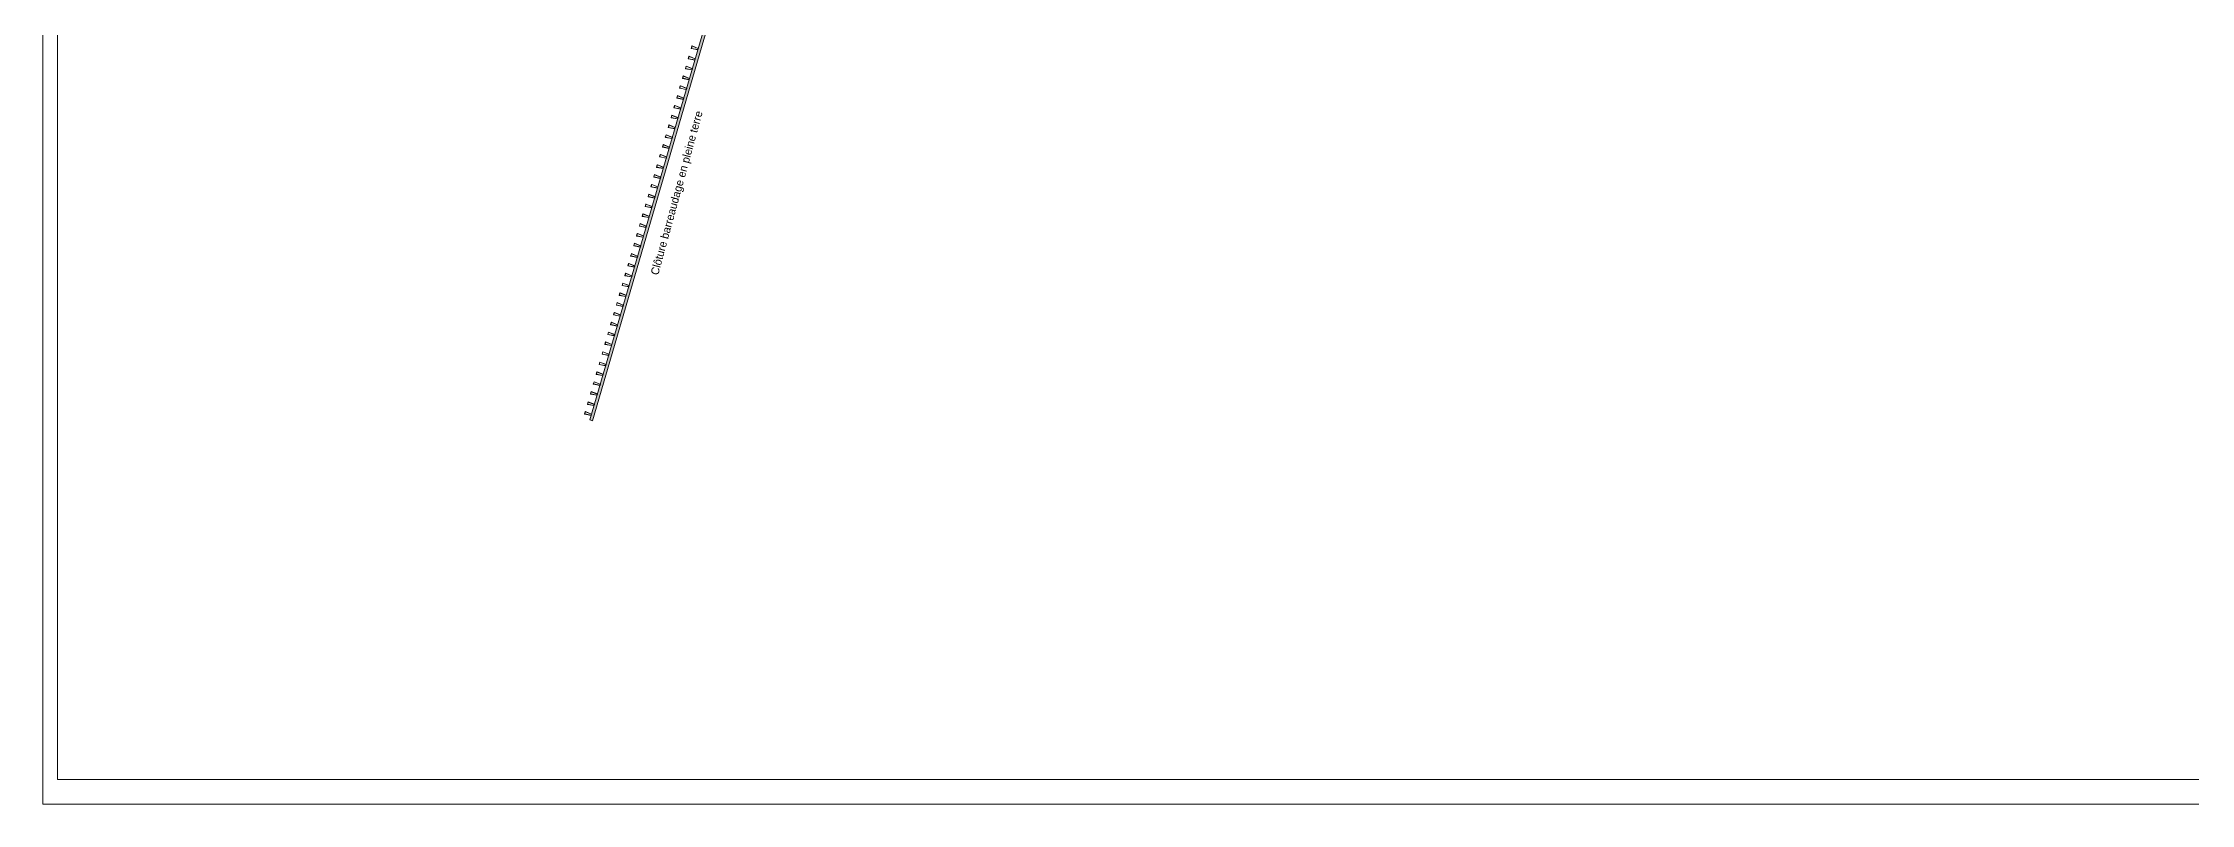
# Model space of a CAD drawing. Header units: centimetres. Extents: x 1724 to 19617, y -6503 to 8072.
# Drawn here: x 1733 to 4887, y 878 to 1996 of the extents above; entities that cross this region are included whole.
import ezdxf

# ---------------------------------------------------------------- set-up
doc = ezdxf.new("R2010")
doc.units = ezdxf.units.CM
doc.layers.add('B GÈnÈral', color=7, linetype='Continuous', lineweight=5)
doc.layers.add('prlm-ZCARTOUCHE', color=181, linetype='Continuous', lineweight=13)
doc.layers.add('B Général', color=252, linetype='Continuous')
doc.layers.add('C ANNOTATIONS-texte', color=252, linetype='Continuous')
doc.styles.add('Eurostile', font='Eurosti.TTF')

# ---------------------------------------------------------------- blocks, each defined once
blk = doc.blocks.new('Groupe-70-1')
at = {"layer": 'B GÈnÈral', "linetype": 'Continuous', "lineweight": 0, "true_color": 0xbbbbbb}
blk.add_hatch(color=9, dxfattribs=at).paths.add_polyline_path([(2539.7, 1444.1), (2784.9, 2284.2), (2781.1, 2285.4), (2535.9, 1445.2)])
h = blk.add_hatch(color=9, dxfattribs=at)
edge = h.paths.add_edge_path()
edge.add_line((2684.8, 1990.4), (2694.3, 1988.6))
edge.add_arc((2694.3, 1988.8), 0.2, 259.2541, 343.7307)
edge.add_line((2694.5, 1988.7), (2695, 1990.3))
edge.add_arc((2694.8, 1990.4), 0.2, 343.7307, 428.0825)
edge.add_line((2694.9, 1990.6), (2685.9, 1994.2))
edge.add_arc((2685.8, 1994), 0.2, 68.0825, 163.7307)
edge.add_line((2685.7, 1994), (2684.7, 1990.6))
edge.add_arc((2684.9, 1990.6), 0.2, 163.7307, 259.2541)
h.paths.add_polyline_path([(2694.3, 1988.9), (2685, 1990.7), (2685.9, 1993.8), (2694.7, 1990.3)])
h = blk.add_hatch(color=9, dxfattribs=at)
edge = h.paths.add_edge_path()
edge.add_line((2676.2, 1960.8), (2685.7, 1959))
edge.add_arc((2685.7, 1959.2), 0.2, 259.2541, 343.7307)
edge.add_line((2685.9, 1959.2), (2686.4, 1960.7))
edge.add_arc((2686.2, 1960.8), 0.2, 343.7307, 428.0825)
edge.add_line((2686.2, 1961), (2677.3, 1964.6))
edge.add_arc((2677.2, 1964.4), 0.2, 68.0825, 163.7307)
edge.add_line((2677, 1964.5), (2676, 1961.1))
edge.add_arc((2676.2, 1961), 0.2, 163.7307, 259.2541)
h.paths.add_polyline_path([(2685.6, 1959.3), (2676.4, 1961.1), (2677.3, 1964.3), (2686, 1960.7)])
h = blk.add_hatch(color=9, dxfattribs=at)
edge = h.paths.add_edge_path()
edge.add_line((2680.4, 1975.2), (2689.9, 1973.4))
edge.add_arc((2689.9, 1973.6), 0.2, 259.2541, 343.7307)
edge.add_line((2690.1, 1973.6), (2690.6, 1975.1))
edge.add_arc((2690.4, 1975.2), 0.2, 343.7307, 428.0825)
edge.add_line((2690.4, 1975.4), (2681.5, 1979))
edge.add_arc((2681.4, 1978.8), 0.2, 68.0825, 163.7307)
edge.add_line((2681.2, 1978.9), (2680.2, 1975.5))
edge.add_arc((2680.4, 1975.4), 0.2, 163.7307, 259.2541)
h.paths.add_polyline_path([(2689.8, 1973.7), (2680.6, 1975.5), (2681.5, 1978.7), (2690.3, 1975.1)])
h = blk.add_hatch(color=9, dxfattribs=at)
edge = h.paths.add_edge_path()
edge.add_line((2667.8, 1932), (2677.3, 1930.2))
edge.add_arc((2677.3, 1930.4), 0.2, 259.2541, 343.7307)
edge.add_line((2677.5, 1930.4), (2678, 1931.9))
edge.add_arc((2677.8, 1932), 0.2, 343.7307, 428.0825)
edge.add_line((2677.8, 1932.2), (2668.9, 1935.8))
edge.add_arc((2668.8, 1935.6), 0.2, 68.0825, 163.7307)
edge.add_line((2668.6, 1935.6), (2667.6, 1932.3))
edge.add_arc((2667.8, 1932.2), 0.2, 163.7307, 259.2541)
h.paths.add_polyline_path([(2677.2, 1930.5), (2668, 1932.3), (2668.9, 1935.5), (2677.6, 1931.9)])
h = blk.add_hatch(color=9, dxfattribs=at)
edge = h.paths.add_edge_path()
edge.add_line((2672, 1946.4), (2681.5, 1944.6))
edge.add_arc((2681.5, 1944.8), 0.2, 259.2541, 343.7307)
edge.add_line((2681.7, 1944.8), (2682.2, 1946.3))
edge.add_arc((2682, 1946.4), 0.2, 343.7307, 428.0825)
edge.add_line((2682, 1946.6), (2673.1, 1950.2))
edge.add_arc((2673, 1950), 0.2, 68.0825, 163.7307)
edge.add_line((2672.8, 1950.1), (2671.8, 1946.7))
edge.add_arc((2672, 1946.6), 0.2, 163.7307, 259.2541)
h.paths.add_polyline_path([(2681.4, 1944.9), (2672.2, 1946.7), (2673.1, 1949.9), (2681.8, 1946.3)])
h = blk.add_hatch(color=9, dxfattribs=at)
edge = h.paths.add_edge_path()
edge.add_line((2655.2, 1888.8), (2664.7, 1887))
edge.add_arc((2664.7, 1887.2), 0.2, 259.2541, 343.7307)
edge.add_line((2664.9, 1887.2), (2665.3, 1888.7))
edge.add_arc((2665.2, 1888.8), 0.2, 343.7307, 428.0825)
edge.add_line((2665.2, 1889), (2656.3, 1892.6))
edge.add_arc((2656.2, 1892.4), 0.2, 68.0825, 163.7307)
edge.add_line((2656, 1892.4), (2655, 1889.1))
edge.add_arc((2655.2, 1889), 0.2, 163.7307, 259.2541)
h.paths.add_polyline_path([(2664.6, 1887.3), (2655.3, 1889.1), (2656.3, 1892.3), (2665, 1888.7)])
h = blk.add_hatch(color=9, dxfattribs=at)
edge = h.paths.add_edge_path()
edge.add_line((2659.4, 1903.2), (2668.9, 1901.4))
edge.add_arc((2668.9, 1901.6), 0.2, 259.2541, 343.7307)
edge.add_line((2669.1, 1901.6), (2669.5, 1903.1))
edge.add_arc((2669.4, 1903.2), 0.2, 343.7307, 428.0825)
edge.add_line((2669.4, 1903.4), (2660.5, 1907))
edge.add_arc((2660.4, 1906.8), 0.2, 68.0825, 163.7307)
edge.add_line((2660.2, 1906.8), (2659.2, 1903.5))
edge.add_arc((2659.4, 1903.4), 0.2, 163.7307, 259.2541)
h.paths.add_polyline_path([(2668.8, 1901.7), (2659.5, 1903.5), (2660.5, 1906.7), (2669.2, 1903.1)])
h = blk.add_hatch(color=9, dxfattribs=at)
edge = h.paths.add_edge_path()
edge.add_line((2663.6, 1917.6), (2673.1, 1915.8))
edge.add_arc((2673.1, 1916), 0.2, 259.2541, 343.7307)
edge.add_line((2673.3, 1916), (2673.8, 1917.5))
edge.add_arc((2673.6, 1917.6), 0.2, 343.7307, 428.0825)
edge.add_line((2673.6, 1917.8), (2664.7, 1921.4))
edge.add_arc((2664.6, 1921.2), 0.2, 68.0825, 163.7307)
edge.add_line((2664.4, 1921.2), (2663.4, 1917.9))
edge.add_arc((2663.6, 1917.8), 0.2, 163.7307, 259.2541)
h.paths.add_polyline_path([(2673, 1916.1), (2663.8, 1917.9), (2664.7, 1921.1), (2673.4, 1917.5)])
h = blk.add_hatch(color=9, dxfattribs=at)
edge = h.paths.add_edge_path()
edge.add_line((2646.8, 1860), (2656.3, 1858.2))
edge.add_arc((2656.3, 1858.4), 0.2, 259.2541, 343.7307)
edge.add_line((2656.5, 1858.4), (2656.9, 1859.9))
edge.add_arc((2656.7, 1860), 0.2, 343.7307, 428.0825)
edge.add_line((2656.8, 1860.2), (2647.9, 1863.8))
edge.add_arc((2647.8, 1863.6), 0.2, 68.0825, 163.7307)
edge.add_line((2647.6, 1863.6), (2646.6, 1860.3))
edge.add_arc((2646.8, 1860.2), 0.2, 163.7307, 259.2541)
h.paths.add_polyline_path([(2656.2, 1858.5), (2646.9, 1860.3), (2647.9, 1863.5), (2656.6, 1859.9)])
h = blk.add_hatch(color=9, dxfattribs=at)
edge = h.paths.add_edge_path()
edge.add_line((2651, 1874.4), (2660.5, 1872.6))
edge.add_arc((2660.5, 1872.8), 0.2, 259.2541, 343.7307)
edge.add_line((2660.7, 1872.8), (2661.1, 1874.3))
edge.add_arc((2661, 1874.4), 0.2, 343.7307, 428.0825)
edge.add_line((2661, 1874.6), (2652.1, 1878.2))
edge.add_arc((2652, 1878), 0.2, 68.0825, 163.7307)
edge.add_line((2651.8, 1878), (2650.8, 1874.7))
edge.add_arc((2651, 1874.6), 0.2, 163.7307, 259.2541)
h.paths.add_polyline_path([(2660.4, 1872.9), (2651.1, 1874.7), (2652.1, 1877.9), (2660.8, 1874.3)])
h = blk.add_hatch(color=9, dxfattribs=at)
edge = h.paths.add_edge_path()
edge.add_line((2638.4, 1831.2), (2647.8, 1829.4))
edge.add_arc((2647.9, 1829.6), 0.2, 259.2541, 343.7307)
edge.add_line((2648.1, 1829.6), (2648.5, 1831.1))
edge.add_arc((2648.3, 1831.2), 0.2, 343.7307, 428.0825)
edge.add_line((2648.4, 1831.4), (2639.5, 1835))
edge.add_arc((2639.4, 1834.8), 0.2, 68.0825, 163.7307)
edge.add_line((2639.2, 1834.8), (2638.2, 1831.5))
edge.add_arc((2638.4, 1831.4), 0.2, 163.7307, 259.2541)
h.paths.add_polyline_path([(2647.8, 1829.7), (2638.5, 1831.5), (2639.5, 1834.7), (2648.2, 1831.1)])
h = blk.add_hatch(color=9, dxfattribs=at)
edge = h.paths.add_edge_path()
edge.add_line((2642.6, 1845.6), (2652, 1843.8))
edge.add_arc((2652.1, 1844), 0.2, 259.2541, 343.7307)
edge.add_line((2652.3, 1844), (2652.7, 1845.5))
edge.add_arc((2652.5, 1845.6), 0.2, 343.7307, 428.0825)
edge.add_line((2652.6, 1845.8), (2643.7, 1849.4))
edge.add_arc((2643.6, 1849.2), 0.2, 68.0825, 163.7307)
edge.add_line((2643.4, 1849.2), (2642.4, 1845.9))
edge.add_arc((2642.6, 1845.8), 0.2, 163.7307, 259.2541)
h.paths.add_polyline_path([(2652, 1844.1), (2642.7, 1845.9), (2643.7, 1849.1), (2652.4, 1845.5)])
h = blk.add_hatch(color=9, dxfattribs=at)
edge = h.paths.add_edge_path()
edge.add_line((2629.7, 1801.6), (2639.2, 1799.8))
edge.add_arc((2639.3, 1800), 0.2, 259.2541, 343.7307)
edge.add_line((2639.4, 1800), (2639.9, 1801.6))
edge.add_arc((2639.7, 1801.6), 0.2, 343.7307, 428.0825)
edge.add_line((2639.8, 1801.8), (2630.8, 1805.4))
edge.add_arc((2630.8, 1805.2), 0.2, 68.0825, 163.7307)
edge.add_line((2630.6, 1805.3), (2629.6, 1801.9))
edge.add_arc((2629.8, 1801.8), 0.2, 163.7307, 259.2541)
h.paths.add_polyline_path([(2639.2, 1800.2), (2629.9, 1801.9), (2630.8, 1805.1), (2639.6, 1801.6)])
h = blk.add_hatch(color=9, dxfattribs=at)
edge = h.paths.add_edge_path()
edge.add_line((2633.9, 1816), (2643.4, 1814.2))
edge.add_arc((2643.5, 1814.4), 0.2, 259.2541, 343.7307)
edge.add_line((2643.6, 1814.4), (2644.1, 1816))
edge.add_arc((2643.9, 1816), 0.2, 343.7307, 428.0825)
edge.add_line((2644, 1816.2), (2635, 1819.8))
edge.add_arc((2635, 1819.6), 0.2, 68.0825, 163.7307)
edge.add_line((2634.8, 1819.7), (2633.8, 1816.3))
edge.add_arc((2634, 1816.2), 0.2, 163.7307, 259.2541)
h.paths.add_polyline_path([(2643.4, 1814.6), (2634.1, 1816.3), (2635, 1819.5), (2643.8, 1816)])
h = blk.add_hatch(color=9, dxfattribs=at)
edge = h.paths.add_edge_path()
edge.add_line((2621.3, 1772.8), (2630.8, 1771))
edge.add_arc((2630.8, 1771.2), 0.2, 259.2541, 343.7307)
edge.add_line((2631, 1771.2), (2631.5, 1772.8))
edge.add_arc((2631.3, 1772.8), 0.2, 343.7307, 428.0825)
edge.add_line((2631.4, 1773), (2622.4, 1776.6))
edge.add_arc((2622.4, 1776.4), 0.2, 68.0825, 163.7307)
edge.add_line((2622.2, 1776.5), (2621.2, 1773.1))
edge.add_arc((2621.4, 1773), 0.2, 163.7307, 259.2541)
h.paths.add_polyline_path([(2630.8, 1771.4), (2621.5, 1773.1), (2622.4, 1776.3), (2631.2, 1772.8)])
h = blk.add_hatch(color=9, dxfattribs=at)
edge = h.paths.add_edge_path()
edge.add_line((2625.5, 1787.2), (2635, 1785.4))
edge.add_arc((2635.1, 1785.6), 0.2, 259.2541, 343.7307)
edge.add_line((2635.2, 1785.6), (2635.7, 1787.2))
edge.add_arc((2635.5, 1787.2), 0.2, 343.7307, 428.0825)
edge.add_line((2635.6, 1787.4), (2626.6, 1791))
edge.add_arc((2626.6, 1790.8), 0.2, 68.0825, 163.7307)
edge.add_line((2626.4, 1790.9), (2625.4, 1787.5))
edge.add_arc((2625.6, 1787.4), 0.2, 163.7307, 259.2541)
h.paths.add_polyline_path([(2635, 1785.8), (2625.7, 1787.5), (2626.6, 1790.7), (2635.4, 1787.2)])
h = blk.add_hatch(color=9, dxfattribs=at)
edge = h.paths.add_edge_path()
edge.add_line((2612.9, 1744), (2622.4, 1742.2))
edge.add_arc((2622.4, 1742.4), 0.2, 259.2541, 343.7307)
edge.add_line((2622.6, 1742.4), (2623.1, 1744))
edge.add_arc((2622.9, 1744), 0.2, 343.7307, 428.0825)
edge.add_line((2623, 1744.2), (2614, 1747.8))
edge.add_arc((2614, 1747.6), 0.2, 68.0825, 163.7307)
edge.add_line((2613.8, 1747.7), (2612.8, 1744.3))
edge.add_arc((2613, 1744.2), 0.2, 163.7307, 259.2541)
h.paths.add_polyline_path([(2622.4, 1742.6), (2613.1, 1744.3), (2614, 1747.5), (2622.8, 1743.9)])
h = blk.add_hatch(color=9, dxfattribs=at)
edge = h.paths.add_edge_path()
edge.add_line((2617.1, 1758.4), (2626.6, 1756.6))
edge.add_arc((2626.6, 1756.8), 0.2, 259.2541, 343.7307)
edge.add_line((2626.8, 1756.8), (2627.3, 1758.4))
edge.add_arc((2627.1, 1758.4), 0.2, 343.7307, 428.0825)
edge.add_line((2627.2, 1758.6), (2618.2, 1762.2))
edge.add_arc((2618.2, 1762), 0.2, 68.0825, 163.7307)
edge.add_line((2618, 1762.1), (2617, 1758.7))
edge.add_arc((2617.2, 1758.6), 0.2, 163.7307, 259.2541)
h.paths.add_polyline_path([(2626.6, 1757), (2617.3, 1758.7), (2618.2, 1761.9), (2627, 1758.3)])
h = blk.add_hatch(color=9, dxfattribs=at)
edge = h.paths.add_edge_path()
edge.add_line((2600.3, 1700.8), (2609.8, 1699))
edge.add_arc((2609.8, 1699.2), 0.2, 259.2541, 343.7307)
edge.add_line((2610, 1699.2), (2610.5, 1700.7))
edge.add_arc((2610.3, 1700.8), 0.2, 343.7307, 428.0825)
edge.add_line((2610.4, 1701), (2601.4, 1704.6))
edge.add_arc((2601.3, 1704.4), 0.2, 68.0825, 163.7307)
edge.add_line((2601.2, 1704.5), (2600.2, 1701.1))
edge.add_arc((2600.4, 1701), 0.2, 163.7307, 259.2541)
h.paths.add_polyline_path([(2609.8, 1699.3), (2600.5, 1701.1), (2601.4, 1704.3), (2610.2, 1700.7)])
h = blk.add_hatch(color=9, dxfattribs=at)
edge = h.paths.add_edge_path()
edge.add_line((2604.5, 1715.2), (2614, 1713.4))
edge.add_arc((2614, 1713.6), 0.2, 259.2541, 343.7307)
edge.add_line((2614.2, 1713.6), (2614.7, 1715.1))
edge.add_arc((2614.5, 1715.2), 0.2, 343.7307, 428.0825)
edge.add_line((2614.6, 1715.4), (2605.6, 1719))
edge.add_arc((2605.5, 1718.8), 0.2, 68.0825, 163.7307)
edge.add_line((2605.4, 1718.9), (2604.4, 1715.5))
edge.add_arc((2604.6, 1715.4), 0.2, 163.7307, 259.2541)
h.paths.add_polyline_path([(2614, 1713.7), (2604.7, 1715.5), (2605.6, 1718.7), (2614.4, 1715.1)])
h = blk.add_hatch(color=9, dxfattribs=at)
edge = h.paths.add_edge_path()
edge.add_line((2608.7, 1729.6), (2618.2, 1727.8))
edge.add_arc((2618.2, 1728), 0.2, 259.2541, 343.7307)
edge.add_line((2618.4, 1728), (2618.9, 1729.6))
edge.add_arc((2618.7, 1729.6), 0.2, 343.7307, 428.0825)
edge.add_line((2618.8, 1729.8), (2609.8, 1733.4))
edge.add_arc((2609.7, 1733.2), 0.2, 68.0825, 163.7307)
edge.add_line((2609.6, 1733.3), (2608.6, 1729.9))
edge.add_arc((2608.8, 1729.8), 0.2, 163.7307, 259.2541)
h.paths.add_polyline_path([(2618.2, 1728.1), (2608.9, 1729.9), (2609.8, 1733.1), (2618.6, 1729.5)])
h = blk.add_hatch(color=9, dxfattribs=at)
edge = h.paths.add_edge_path()
edge.add_line((2591.7, 1671.3), (2601.2, 1669.5))
edge.add_arc((2601.2, 1669.7), 0.2, 259.2541, 343.7307)
edge.add_line((2601.4, 1669.6), (2601.9, 1671.2))
edge.add_arc((2601.7, 1671.2), 0.2, 343.7307, 428.0825)
edge.add_line((2601.7, 1671.4), (2592.8, 1675))
edge.add_arc((2592.7, 1674.8), 0.2, 68.0825, 163.7307)
edge.add_line((2592.5, 1674.9), (2591.5, 1671.5))
edge.add_arc((2591.7, 1671.5), 0.2, 163.7307, 259.2541)
h.paths.add_polyline_path([(2601.1, 1669.8), (2591.9, 1671.5), (2592.8, 1674.7), (2601.5, 1671.2)])
h = blk.add_hatch(color=9, dxfattribs=at)
edge = h.paths.add_edge_path()
edge.add_line((2595.9, 1685.7), (2605.4, 1683.9))
edge.add_arc((2605.4, 1684.1), 0.2, 259.2541, 343.7307)
edge.add_line((2605.6, 1684), (2606.1, 1685.6))
edge.add_arc((2605.9, 1685.6), 0.2, 343.7307, 428.0825)
edge.add_line((2605.9, 1685.8), (2597, 1689.4))
edge.add_arc((2596.9, 1689.2), 0.2, 68.0825, 163.7307)
edge.add_line((2596.7, 1689.3), (2595.7, 1685.9))
edge.add_arc((2595.9, 1685.9), 0.2, 163.7307, 259.2541)
h.paths.add_polyline_path([(2605.3, 1684.2), (2596.1, 1685.9), (2597, 1689.1), (2605.7, 1685.6)])
h = blk.add_hatch(color=9, dxfattribs=at)
edge = h.paths.add_edge_path()
edge.add_line((2583.3, 1642.5), (2592.8, 1640.7))
edge.add_arc((2592.8, 1640.9), 0.2, 259.2541, 343.7307)
edge.add_line((2593, 1640.8), (2593.4, 1642.4))
edge.add_arc((2593.3, 1642.4), 0.2, 343.7307, 428.0825)
edge.add_line((2593.3, 1642.6), (2584.4, 1646.2))
edge.add_arc((2584.3, 1646), 0.2, 68.0825, 163.7307)
edge.add_line((2584.1, 1646.1), (2583.1, 1642.7))
edge.add_arc((2583.3, 1642.7), 0.2, 163.7307, 259.2541)
h.paths.add_polyline_path([(2592.7, 1641), (2583.4, 1642.7), (2584.4, 1645.9), (2593.1, 1642.4)])
h = blk.add_hatch(color=9, dxfattribs=at)
edge = h.paths.add_edge_path()
edge.add_line((2587.5, 1656.9), (2597, 1655.1))
edge.add_arc((2597, 1655.3), 0.2, 259.2541, 343.7307)
edge.add_line((2597.2, 1655.2), (2597.7, 1656.8))
edge.add_arc((2597.5, 1656.8), 0.2, 343.7307, 428.0825)
edge.add_line((2597.5, 1657), (2588.6, 1660.6))
edge.add_arc((2588.5, 1660.4), 0.2, 68.0825, 163.7307)
edge.add_line((2588.3, 1660.5), (2587.3, 1657.1))
edge.add_arc((2587.5, 1657.1), 0.2, 163.7307, 259.2541)
h.paths.add_polyline_path([(2596.9, 1655.4), (2587.7, 1657.1), (2588.6, 1660.3), (2597.3, 1656.8)])
h = blk.add_hatch(color=9, dxfattribs=at)
edge = h.paths.add_edge_path()
edge.add_line((2574.9, 1613.7), (2584.4, 1611.9))
edge.add_arc((2584.4, 1612.1), 0.2, 259.2541, 343.7307)
edge.add_line((2584.6, 1612), (2585, 1613.6))
edge.add_arc((2584.9, 1613.6), 0.2, 343.7307, 428.0825)
edge.add_line((2584.9, 1613.8), (2576, 1617.4))
edge.add_arc((2575.9, 1617.2), 0.2, 68.0825, 163.7307)
edge.add_line((2575.7, 1617.3), (2574.7, 1613.9))
edge.add_arc((2574.9, 1613.9), 0.2, 163.7307, 259.2541)
h.paths.add_polyline_path([(2584.3, 1612.2), (2575, 1613.9), (2576, 1617.1), (2584.7, 1613.6)])
h = blk.add_hatch(color=9, dxfattribs=at)
edge = h.paths.add_edge_path()
edge.add_line((2579.1, 1628.1), (2588.6, 1626.3))
edge.add_arc((2588.6, 1626.5), 0.2, 259.2541, 343.7307)
edge.add_line((2588.8, 1626.4), (2589.2, 1628))
edge.add_arc((2589.1, 1628), 0.2, 343.7307, 428.0825)
edge.add_line((2589.1, 1628.2), (2580.2, 1631.8))
edge.add_arc((2580.1, 1631.6), 0.2, 68.0825, 163.7307)
edge.add_line((2579.9, 1631.7), (2578.9, 1628.3))
edge.add_arc((2579.1, 1628.3), 0.2, 163.7307, 259.2541)
h.paths.add_polyline_path([(2588.5, 1626.6), (2579.2, 1628.3), (2580.2, 1631.5), (2588.9, 1628)])
h = blk.add_hatch(color=9, dxfattribs=at)
edge = h.paths.add_edge_path()
edge.add_line((2566.5, 1584.9), (2576, 1583.1))
edge.add_arc((2576, 1583.3), 0.2, 259.2541, 343.7307)
edge.add_line((2576.2, 1583.2), (2576.6, 1584.8))
edge.add_arc((2576.4, 1584.8), 0.2, 343.7307, 428.0825)
edge.add_line((2576.5, 1585), (2567.6, 1588.6))
edge.add_arc((2567.5, 1588.4), 0.2, 68.0825, 163.7307)
edge.add_line((2567.3, 1588.5), (2566.3, 1585.1))
edge.add_arc((2566.5, 1585.1), 0.2, 163.7307, 259.2541)
h.paths.add_polyline_path([(2575.9, 1583.4), (2566.6, 1585.1), (2567.6, 1588.3), (2576.3, 1584.8)])
h = blk.add_hatch(color=9, dxfattribs=at)
edge = h.paths.add_edge_path()
edge.add_line((2570.7, 1599.3), (2580.2, 1597.5))
edge.add_arc((2580.2, 1597.7), 0.2, 259.2541, 343.7307)
edge.add_line((2580.4, 1597.6), (2580.8, 1599.2))
edge.add_arc((2580.6, 1599.2), 0.2, 343.7307, 428.0825)
edge.add_line((2580.7, 1599.4), (2571.8, 1603))
edge.add_arc((2571.7, 1602.8), 0.2, 68.0825, 163.7307)
edge.add_line((2571.5, 1602.9), (2570.5, 1599.5))
edge.add_arc((2570.7, 1599.5), 0.2, 163.7307, 259.2541)
h.paths.add_polyline_path([(2580.1, 1597.8), (2570.8, 1599.5), (2571.8, 1602.7), (2580.5, 1599.2)])
h = blk.add_hatch(color=9, dxfattribs=at)
edge = h.paths.add_edge_path()
edge.add_line((2553.9, 1541.7), (2563.3, 1539.9))
edge.add_arc((2563.4, 1540), 0.2, 259.2541, 343.7307)
edge.add_line((2563.6, 1540), (2564, 1541.6))
edge.add_arc((2563.8, 1541.6), 0.2, 343.7307, 428.0825)
edge.add_line((2563.9, 1541.8), (2555, 1545.4))
edge.add_arc((2554.9, 1545.2), 0.2, 68.0825, 163.7307)
edge.add_line((2554.7, 1545.3), (2553.7, 1541.9))
edge.add_arc((2553.9, 1541.8), 0.2, 163.7307, 259.2541)
h.paths.add_polyline_path([(2563.3, 1540.2), (2554, 1541.9), (2555, 1545.1), (2563.7, 1541.6)])
h = blk.add_hatch(color=9, dxfattribs=at)
edge = h.paths.add_edge_path()
edge.add_line((2558.1, 1556.1), (2567.5, 1554.3))
edge.add_arc((2567.6, 1554.5), 0.2, 259.2541, 343.7307)
edge.add_line((2567.8, 1554.4), (2568.2, 1556))
edge.add_arc((2568, 1556), 0.2, 343.7307, 428.0825)
edge.add_line((2568.1, 1556.2), (2559.2, 1559.8))
edge.add_arc((2559.1, 1559.6), 0.2, 68.0825, 163.7307)
edge.add_line((2558.9, 1559.7), (2557.9, 1556.3))
edge.add_arc((2558.1, 1556.2), 0.2, 163.7307, 259.2541)
h.paths.add_polyline_path([(2567.5, 1554.6), (2558.2, 1556.3), (2559.2, 1559.5), (2567.9, 1556)])
h = blk.add_hatch(color=9, dxfattribs=at)
edge = h.paths.add_edge_path()
edge.add_line((2562.3, 1570.5), (2571.7, 1568.7))
edge.add_arc((2571.8, 1568.9), 0.2, 259.2541, 343.7307)
edge.add_line((2572, 1568.8), (2572.4, 1570.4))
edge.add_arc((2572.2, 1570.4), 0.2, 343.7307, 428.0825)
edge.add_line((2572.3, 1570.6), (2563.4, 1574.2))
edge.add_arc((2563.3, 1574), 0.2, 68.0825, 163.7307)
edge.add_line((2563.1, 1574.1), (2562.1, 1570.7))
edge.add_arc((2562.3, 1570.7), 0.2, 163.7307, 259.2541)
h.paths.add_polyline_path([(2571.7, 1569), (2562.4, 1570.7), (2563.4, 1573.9), (2572.1, 1570.4)])
h = blk.add_hatch(color=9, dxfattribs=at)
edge = h.paths.add_edge_path()
edge.add_line((2545.2, 1512.1), (2554.7, 1510.3))
edge.add_arc((2554.7, 1510.5), 0.2, 259.2541, 343.7307)
edge.add_line((2554.9, 1510.4), (2555.4, 1512))
edge.add_arc((2555.2, 1512.1), 0.2, 343.7307, 428.0825)
edge.add_line((2555.3, 1512.2), (2546.3, 1515.8))
edge.add_arc((2546.3, 1515.7), 0.2, 68.0825, 163.7307)
edge.add_line((2546.1, 1515.7), (2545.1, 1512.3))
edge.add_arc((2545.3, 1512.3), 0.2, 163.7307, 259.2541)
h.paths.add_polyline_path([(2554.7, 1510.6), (2545.4, 1512.4), (2546.3, 1515.5), (2555.1, 1512)])
h = blk.add_hatch(color=9, dxfattribs=at)
edge = h.paths.add_edge_path()
edge.add_line((2549.4, 1526.5), (2558.9, 1524.7))
edge.add_arc((2559, 1524.9), 0.2, 259.2541, 343.7307)
edge.add_line((2559.1, 1524.8), (2559.6, 1526.4))
edge.add_arc((2559.4, 1526.5), 0.2, 343.7307, 428.0825)
edge.add_line((2559.5, 1526.6), (2550.5, 1530.2))
edge.add_arc((2550.5, 1530.1), 0.2, 68.0825, 163.7307)
edge.add_line((2550.3, 1530.1), (2549.3, 1526.7))
edge.add_arc((2549.5, 1526.7), 0.2, 163.7307, 259.2541)
h.paths.add_polyline_path([(2558.9, 1525), (2549.6, 1526.8), (2550.5, 1529.9), (2559.3, 1526.4)])
h = blk.add_hatch(color=9, dxfattribs=at)
edge = h.paths.add_edge_path()
edge.add_line((2536.8, 1483.3), (2546.3, 1481.5))
edge.add_arc((2546.3, 1481.7), 0.2, 259.2541, 343.7307)
edge.add_line((2546.5, 1481.6), (2547, 1483.2))
edge.add_arc((2546.8, 1483.2), 0.2, 343.7307, 428.0825)
edge.add_line((2546.9, 1483.4), (2537.9, 1487))
edge.add_arc((2537.9, 1486.8), 0.2, 68.0825, 163.7307)
edge.add_line((2537.7, 1486.9), (2536.7, 1483.5))
edge.add_arc((2536.9, 1483.5), 0.2, 163.7307, 259.2541)
h.paths.add_polyline_path([(2546.3, 1481.8), (2537, 1483.6), (2537.9, 1486.7), (2546.7, 1483.2)])
h = blk.add_hatch(color=9, dxfattribs=at)
edge = h.paths.add_edge_path()
edge.add_line((2541, 1497.7), (2550.5, 1495.9))
edge.add_arc((2550.5, 1496.1), 0.2, 259.2541, 343.7307)
edge.add_line((2550.7, 1496), (2551.2, 1497.6))
edge.add_arc((2551, 1497.6), 0.2, 343.7307, 428.0825)
edge.add_line((2551.1, 1497.8), (2542.1, 1501.4))
edge.add_arc((2542.1, 1501.3), 0.2, 68.0825, 163.7307)
edge.add_line((2541.9, 1501.3), (2540.9, 1497.9))
edge.add_arc((2541.1, 1497.9), 0.2, 163.7307, 259.2541)
h.paths.add_polyline_path([(2550.5, 1496.2), (2541.2, 1498), (2542.1, 1501.1), (2550.9, 1497.6)])
h = blk.add_hatch(color=9, dxfattribs=at)
edge = h.paths.add_edge_path()
edge.add_line((2528.2, 1453.7), (2537.7, 1451.9))
edge.add_arc((2537.7, 1452.1), 0.2, 259.2541, 343.7307)
edge.add_line((2537.9, 1452), (2538.4, 1453.6))
edge.add_arc((2538.2, 1453.7), 0.2, 343.7307, 428.0825)
edge.add_line((2538.2, 1453.9), (2529.3, 1457.5))
edge.add_arc((2529.2, 1457.3), 0.2, 68.0825, 163.7307)
edge.add_line((2529, 1457.3), (2528, 1454))
edge.add_arc((2528.2, 1453.9), 0.2, 163.7307, 259.2541)
h.paths.add_polyline_path([(2537.6, 1452.2), (2528.4, 1454), (2529.3, 1457.1), (2538.1, 1453.6)])
h = blk.add_hatch(color=9, dxfattribs=at)
edge = h.paths.add_edge_path()
edge.add_line((2532.4, 1468.1), (2541.9, 1466.3))
edge.add_arc((2541.9, 1466.5), 0.2, 259.2541, 343.7307)
edge.add_line((2542.1, 1466.5), (2542.6, 1468))
edge.add_arc((2542.4, 1468.1), 0.2, 343.7307, 428.0825)
edge.add_line((2542.4, 1468.3), (2533.5, 1471.9))
edge.add_arc((2533.4, 1471.7), 0.2, 68.0825, 163.7307)
edge.add_line((2533.2, 1471.7), (2532.2, 1468.4))
edge.add_arc((2532.4, 1468.3), 0.2, 163.7307, 259.2541)
h.paths.add_polyline_path([(2541.8, 1466.6), (2532.6, 1468.4), (2533.5, 1471.5), (2542.3, 1468)])
at = {"layer": 'B Général', "color": 7, "linetype": 'Continuous', "lineweight": 5, "flags": 128}
for points in [[(2539.7, 1444.1), (2784.9, 2284.2), (2781.1, 2285.4), (2535.9, 1445.2)], [(2694.3, 1988.9), (2685, 1990.7), (2685.9, 1993.8), (2694.7, 1990.3)], [(2685.6, 1959.3), (2676.4, 1961.1), (2677.3, 1964.3), (2686, 1960.7)], [(2689.8, 1973.7), (2680.6, 1975.5), (2681.5, 1978.7), (2690.3, 1975.1)], [(2677.2, 1930.5), (2668, 1932.3), (2668.9, 1935.5), (2677.6, 1931.9)], [(2681.4, 1944.9), (2672.2, 1946.7), (2673.1, 1949.9), (2681.8, 1946.3)], [(2668.8, 1901.7), (2659.5, 1903.5), (2660.5, 1906.7), (2669.2, 1903.1)], [(2673, 1916.1), (2663.8, 1917.9), (2664.7, 1921.1), (2673.4, 1917.5)], [(2656.2, 1858.5), (2646.9, 1860.3), (2647.9, 1863.5), (2656.6, 1859.9)], [(2660.4, 1872.9), (2651.1, 1874.7), (2652.1, 1877.9), (2660.8, 1874.3)], [(2664.6, 1887.3), (2655.3, 1889.1), (2656.3, 1892.3), (2665, 1888.7)], [(2647.8, 1829.7), (2638.5, 1831.5), (2639.5, 1834.7), (2648.2, 1831.1)], [(2652, 1844.1), (2642.7, 1845.9), (2643.7, 1849.1), (2652.4, 1845.5)], [(2639.2, 1800.2), (2629.9, 1801.9), (2630.8, 1805.1), (2639.6, 1801.6)], [(2643.4, 1814.6), (2634.1, 1816.3), (2635, 1819.5), (2643.8, 1816)], [(2630.8, 1771.4), (2621.5, 1773.1), (2622.4, 1776.3), (2631.2, 1772.8)], [(2635, 1785.8), (2625.7, 1787.5), (2626.6, 1790.7), (2635.4, 1787.2)], [(2622.4, 1742.6), (2613.1, 1744.3), (2614, 1747.5), (2622.8, 1743.9)], [(2626.6, 1757), (2617.3, 1758.7), (2618.2, 1761.9), (2627, 1758.3)], [(2609.8, 1699.3), (2600.5, 1701.1), (2601.4, 1704.3), (2610.2, 1700.7)], [(2614, 1713.7), (2604.7, 1715.5), (2605.6, 1718.7), (2614.4, 1715.1)], [(2618.2, 1728.1), (2608.9, 1729.9), (2609.8, 1733.1), (2618.6, 1729.5)], [(2601.1, 1669.8), (2591.9, 1671.5), (2592.8, 1674.7), (2601.5, 1671.2)], [(2605.3, 1684.2), (2596.1, 1685.9), (2597, 1689.1), (2605.7, 1685.6)], [(2592.7, 1641), (2583.4, 1642.7), (2584.4, 1645.9), (2593.1, 1642.4)], [(2596.9, 1655.4), (2587.7, 1657.1), (2588.6, 1660.3), (2597.3, 1656.8)], [(2584.3, 1612.2), (2575, 1613.9), (2576, 1617.1), (2584.7, 1613.6)], [(2588.5, 1626.6), (2579.2, 1628.3), (2580.2, 1631.5), (2588.9, 1628)], [(2575.9, 1583.4), (2566.6, 1585.1), (2567.6, 1588.3), (2576.3, 1584.8)], [(2580.1, 1597.8), (2570.8, 1599.5), (2571.8, 1602.7), (2580.5, 1599.2)], [(2567.5, 1554.6), (2558.2, 1556.3), (2559.2, 1559.5), (2567.9, 1556)], [(2571.7, 1569), (2562.4, 1570.7), (2563.4, 1573.9), (2572.1, 1570.4)], [(2554.7, 1510.6), (2545.4, 1512.4), (2546.3, 1515.5), (2555.1, 1512)], [(2558.9, 1525), (2549.6, 1526.8), (2550.5, 1529.9), (2559.3, 1526.4)], [(2563.3, 1540.2), (2554, 1541.9), (2555, 1545.1), (2563.7, 1541.6)], [(2546.3, 1481.8), (2537, 1483.6), (2537.9, 1486.7), (2546.7, 1483.2)], [(2550.5, 1496.2), (2541.2, 1498), (2542.1, 1501.1), (2550.9, 1497.6)], [(2537.6, 1452.2), (2528.4, 1454), (2529.3, 1457.1), (2538.1, 1453.6)], [(2541.8, 1466.6), (2532.6, 1468.4), (2533.5, 1471.5), (2542.3, 1468)]]:
    blk.add_lwpolyline(points, close=True, dxfattribs=at)
for points in [[(2684.8, 1990.4), (2694.3, 1988.6, 0.386252), (2694.5, 1988.7), (2695, 1990.3, 0.385626), (2694.9, 1990.6), (2685.9, 1994.2, 0.443391), (2685.7, 1994), (2684.7, 1990.6, 0.442739), (2684.8, 1990.4)], [(2676.2, 1960.8), (2685.7, 1959, 0.386252), (2685.9, 1959.2), (2686.4, 1960.7, 0.385626), (2686.2, 1961), (2677.3, 1964.6, 0.443391), (2677, 1964.5), (2676, 1961.1, 0.442739), (2676.2, 1960.8)], [(2680.4, 1975.2), (2689.9, 1973.4, 0.386252), (2690.1, 1973.6), (2690.6, 1975.1, 0.385626), (2690.4, 1975.4), (2681.5, 1979, 0.443391), (2681.2, 1978.9), (2680.2, 1975.5, 0.442739), (2680.4, 1975.2)], [(2667.8, 1932), (2677.3, 1930.2, 0.386252), (2677.5, 1930.4), (2678, 1931.9, 0.385626), (2677.8, 1932.2), (2668.9, 1935.8, 0.443391), (2668.6, 1935.6), (2667.6, 1932.3, 0.442739), (2667.8, 1932)], [(2672, 1946.4), (2681.5, 1944.6, 0.386252), (2681.7, 1944.8), (2682.2, 1946.3, 0.385626), (2682, 1946.6), (2673.1, 1950.2, 0.443391), (2672.8, 1950.1), (2671.8, 1946.7, 0.442739), (2672, 1946.4)], [(2655.2, 1888.8), (2664.7, 1887, 0.386252), (2664.9, 1887.2), (2665.3, 1888.7, 0.385626), (2665.2, 1889), (2656.3, 1892.6, 0.443391), (2656, 1892.4), (2655, 1889.1, 0.442739), (2655.2, 1888.8)], [(2659.4, 1903.2), (2668.9, 1901.4, 0.386252), (2669.1, 1901.6), (2669.5, 1903.1, 0.385626), (2669.4, 1903.4), (2660.5, 1907, 0.443391), (2660.2, 1906.8), (2659.2, 1903.5, 0.442739), (2659.4, 1903.2)], [(2663.6, 1917.6), (2673.1, 1915.8, 0.386252), (2673.3, 1916), (2673.8, 1917.5, 0.385626), (2673.6, 1917.8), (2664.7, 1921.4, 0.443391), (2664.4, 1921.2), (2663.4, 1917.9, 0.442739), (2663.6, 1917.6)], [(2646.8, 1860), (2656.3, 1858.2, 0.386252), (2656.5, 1858.4), (2656.9, 1859.9, 0.385626), (2656.8, 1860.2), (2647.9, 1863.8, 0.443391), (2647.6, 1863.6), (2646.6, 1860.3, 0.442739), (2646.8, 1860)], [(2651, 1874.4), (2660.5, 1872.6, 0.386252), (2660.7, 1872.8), (2661.1, 1874.3, 0.385626), (2661, 1874.6), (2652.1, 1878.2, 0.443391), (2651.8, 1878), (2650.8, 1874.7, 0.442739), (2651, 1874.4)], [(2638.4, 1831.2), (2647.8, 1829.4, 0.386252), (2648.1, 1829.6), (2648.5, 1831.1, 0.385626), (2648.4, 1831.4), (2639.5, 1835, 0.443391), (2639.2, 1834.8), (2638.2, 1831.5, 0.442739), (2638.4, 1831.2)], [(2642.6, 1845.6), (2652, 1843.8, 0.386252), (2652.3, 1844), (2652.7, 1845.5, 0.385626), (2652.6, 1845.8), (2643.7, 1849.4, 0.443391), (2643.4, 1849.2), (2642.4, 1845.9, 0.442739), (2642.6, 1845.6)], [(2629.7, 1801.6), (2639.2, 1799.8, 0.386252), (2639.4, 1800), (2639.9, 1801.6, 0.385626), (2639.8, 1801.8), (2630.8, 1805.4, 0.443391), (2630.6, 1805.3), (2629.6, 1801.9, 0.442739), (2629.7, 1801.6)], [(2633.9, 1816), (2643.4, 1814.2, 0.386252), (2643.6, 1814.4), (2644.1, 1816, 0.385626), (2644, 1816.2), (2635, 1819.8, 0.443391), (2634.8, 1819.7), (2633.8, 1816.3, 0.442739), (2633.9, 1816)], [(2621.3, 1772.8), (2630.8, 1771, 0.386252), (2631, 1771.2), (2631.5, 1772.8, 0.385626), (2631.4, 1773), (2622.4, 1776.6, 0.443391), (2622.2, 1776.5), (2621.2, 1773.1, 0.442739), (2621.3, 1772.8)], [(2625.5, 1787.2), (2635, 1785.4, 0.386252), (2635.2, 1785.6), (2635.7, 1787.2, 0.385626), (2635.6, 1787.4), (2626.6, 1791, 0.443391), (2626.4, 1790.9), (2625.4, 1787.5, 0.442739), (2625.5, 1787.2)], [(2612.9, 1744), (2622.4, 1742.2, 0.386252), (2622.6, 1742.4), (2623.1, 1744, 0.385626), (2623, 1744.2), (2614, 1747.8, 0.443391), (2613.8, 1747.7), (2612.8, 1744.3, 0.442739), (2612.9, 1744)], [(2617.1, 1758.4), (2626.6, 1756.6, 0.386252), (2626.8, 1756.8), (2627.3, 1758.4, 0.385626), (2627.2, 1758.6), (2618.2, 1762.2, 0.443391), (2618, 1762.1), (2617, 1758.7, 0.442739), (2617.1, 1758.4)], [(2600.3, 1700.8), (2609.8, 1699, 0.386252), (2610, 1699.2), (2610.5, 1700.7, 0.385626), (2610.4, 1701), (2601.4, 1704.6, 0.443391), (2601.2, 1704.5), (2600.2, 1701.1, 0.442739), (2600.3, 1700.8)], [(2604.5, 1715.2), (2614, 1713.4, 0.386252), (2614.2, 1713.6), (2614.7, 1715.1, 0.385626), (2614.6, 1715.4), (2605.6, 1719, 0.443391), (2605.4, 1718.9), (2604.4, 1715.5, 0.442739), (2604.5, 1715.2)], [(2608.7, 1729.6), (2618.2, 1727.8, 0.386252), (2618.4, 1728), (2618.9, 1729.6, 0.385626), (2618.8, 1729.8), (2609.8, 1733.4, 0.443391), (2609.6, 1733.3), (2608.6, 1729.9, 0.442739), (2608.7, 1729.6)], [(2591.7, 1671.3), (2601.2, 1669.5, 0.386252), (2601.4, 1669.6), (2601.9, 1671.2, 0.385626), (2601.7, 1671.4), (2592.8, 1675, 0.443391), (2592.5, 1674.9), (2591.5, 1671.5, 0.442739), (2591.7, 1671.3)], [(2595.9, 1685.7), (2605.4, 1683.9, 0.386252), (2605.6, 1684), (2606.1, 1685.6, 0.385626), (2605.9, 1685.8), (2597, 1689.4, 0.443391), (2596.7, 1689.3), (2595.7, 1685.9, 0.442739), (2595.9, 1685.7)], [(2583.3, 1642.5), (2592.8, 1640.7, 0.386252), (2593, 1640.8), (2593.4, 1642.4, 0.385626), (2593.3, 1642.6), (2584.4, 1646.2, 0.443391), (2584.1, 1646.1), (2583.1, 1642.7, 0.442739), (2583.3, 1642.5)], [(2587.5, 1656.9), (2597, 1655.1, 0.386252), (2597.2, 1655.2), (2597.7, 1656.8, 0.385626), (2597.5, 1657), (2588.6, 1660.6, 0.443391), (2588.3, 1660.5), (2587.3, 1657.1, 0.442739), (2587.5, 1656.9)], [(2574.9, 1613.7), (2584.4, 1611.9, 0.386252), (2584.6, 1612), (2585, 1613.6, 0.385626), (2584.9, 1613.8), (2576, 1617.4, 0.443391), (2575.7, 1617.3), (2574.7, 1613.9, 0.442739), (2574.9, 1613.7)], [(2579.1, 1628.1), (2588.6, 1626.3, 0.386252), (2588.8, 1626.4), (2589.2, 1628, 0.385626), (2589.1, 1628.2), (2580.2, 1631.8, 0.443391), (2579.9, 1631.7), (2578.9, 1628.3, 0.442739), (2579.1, 1628.1)], [(2566.5, 1584.9), (2576, 1583.1, 0.386252), (2576.2, 1583.2), (2576.6, 1584.8, 0.385626), (2576.5, 1585), (2567.6, 1588.6, 0.443391), (2567.3, 1588.5), (2566.3, 1585.1, 0.442739), (2566.5, 1584.9)], [(2570.7, 1599.3), (2580.2, 1597.5, 0.386252), (2580.4, 1597.6), (2580.8, 1599.2, 0.385626), (2580.7, 1599.4), (2571.8, 1603, 0.443391), (2571.5, 1602.9), (2570.5, 1599.5, 0.442739), (2570.7, 1599.3)], [(2553.9, 1541.7), (2563.3, 1539.9, 0.386252), (2563.6, 1540), (2564, 1541.6, 0.385626), (2563.9, 1541.8), (2555, 1545.4, 0.443391), (2554.7, 1545.3), (2553.7, 1541.9, 0.442739), (2553.9, 1541.7)], [(2558.1, 1556.1), (2567.5, 1554.3, 0.386252), (2567.8, 1554.4), (2568.2, 1556, 0.385626), (2568.1, 1556.2), (2559.2, 1559.8, 0.443391), (2558.9, 1559.7), (2557.9, 1556.3, 0.442739), (2558.1, 1556.1)], [(2562.3, 1570.5), (2571.7, 1568.7, 0.386252), (2572, 1568.8), (2572.4, 1570.4, 0.385626), (2572.3, 1570.6), (2563.4, 1574.2, 0.443391), (2563.1, 1574.1), (2562.1, 1570.7, 0.442739), (2562.3, 1570.5)], [(2545.2, 1512.1), (2554.7, 1510.3, 0.386252), (2554.9, 1510.4), (2555.4, 1512, 0.385626), (2555.3, 1512.2), (2546.3, 1515.8, 0.443391), (2546.1, 1515.7), (2545.1, 1512.3, 0.442739), (2545.2, 1512.1)], [(2549.4, 1526.5), (2558.9, 1524.7, 0.386252), (2559.1, 1524.8), (2559.6, 1526.4, 0.385626), (2559.5, 1526.6), (2550.5, 1530.2, 0.443391), (2550.3, 1530.1), (2549.3, 1526.7, 0.442739), (2549.4, 1526.5)], [(2536.8, 1483.3), (2546.3, 1481.5, 0.386252), (2546.5, 1481.6), (2547, 1483.2, 0.385626), (2546.9, 1483.4), (2537.9, 1487, 0.443391), (2537.7, 1486.9), (2536.7, 1483.5, 0.442739), (2536.8, 1483.3)], [(2541, 1497.7), (2550.5, 1495.9, 0.386252), (2550.7, 1496), (2551.2, 1497.6, 0.385626), (2551.1, 1497.8), (2542.1, 1501.4, 0.443391), (2541.9, 1501.3), (2540.9, 1497.9, 0.442739), (2541, 1497.7)], [(2528.2, 1453.7), (2537.7, 1451.9, 0.386252), (2537.9, 1452), (2538.4, 1453.6, 0.385626), (2538.2, 1453.9), (2529.3, 1457.5, 0.443391), (2529, 1457.3), (2528, 1454, 0.442739), (2528.2, 1453.7)], [(2532.4, 1468.1), (2541.9, 1466.3, 0.386252), (2542.1, 1466.5), (2542.6, 1468, 0.385626), (2542.4, 1468.3), (2533.5, 1471.9, 0.443391), (2533.2, 1471.7), (2532.2, 1468.4, 0.442739), (2532.4, 1468.1)]]:
    blk.add_lwpolyline(points, format="xyb", close=True, dxfattribs=at)

msp = doc.modelspace()

# ---------------------------------------------------------------- linework, layer by layer
at = {"layer": 'prlm-ZCARTOUCHE'}
for points in [[(1732.891, 6131.57), (14012.17, 6131.57), (14012.17, 878.498), (1732.891, 878.498)], [(1754.341, 6101.831), (13971.838, 6101.831), (13971.838, 914.315), (1754.341, 914.315)]]:
    msp.add_lwpolyline(points, close=True, dxfattribs=at)

# ---------------------------------------------------------------- block references
at = {"layer": 'B Général', "color": 7}
msp.add_blockref('Groupe-70-1', (0.046, -2.938), dxfattribs=at)

# ---------------------------------------------------------------- texts
at = {"layer": 'C ANNOTATIONS-texte', "color": 7, "insert": (2624.785, 1657.082), "char_height": 11.74778, "attachment_point": 1, "rotation": 74.747529, "line_spacing_factor": 0.895453, "style": 'Eurostile'}
msp.add_mtext('Clôture barreaudage en pleine terre', dxfattribs=at)

doc.saveas('drawing.dxf')
